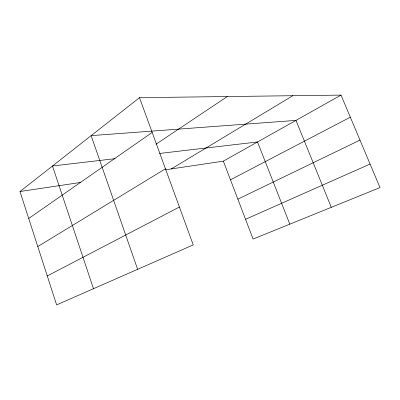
<?xml version="1.0" encoding="UTF-8"?>
<svg xmlns="http://www.w3.org/2000/svg" width="400" height="400" viewBox="0 0 400 400"><rect width="100%" height="100%" fill="white"/><g stroke="black" fill="none" stroke-linecap="round" stroke-linejoin="round"><path stroke-width="0.6" d="M139.495 97.665L193.225 244.905L56.625 304.9L20 191.51L139.495 97.665L341.015 95.1L380 187.58L253.08 239.05L223.35 161.15L165.185 169.83M28.715 218.49L152.18 132.435M155.97 144.24L227.295 96.55M37.785 246.565L165.45 168.79M171.26 168.925L292.835 95.715M223.35 161.15L341.015 95.1M230.475 179.815L350.325 117.185M47.275 275.94L179.4 207.025M237.855 199.155L359.99 140.115M245.54 219.295L370.08 164.045M20 191.51L80.745 182.44M115.16 158.655L52.48 166L93.49 288.71M159.56 153.45L257.515 141.97L289.815 224.155M331.29 207.335L295.975 120.38L91.14 135.64L137.62 269.325"/></g></svg>
